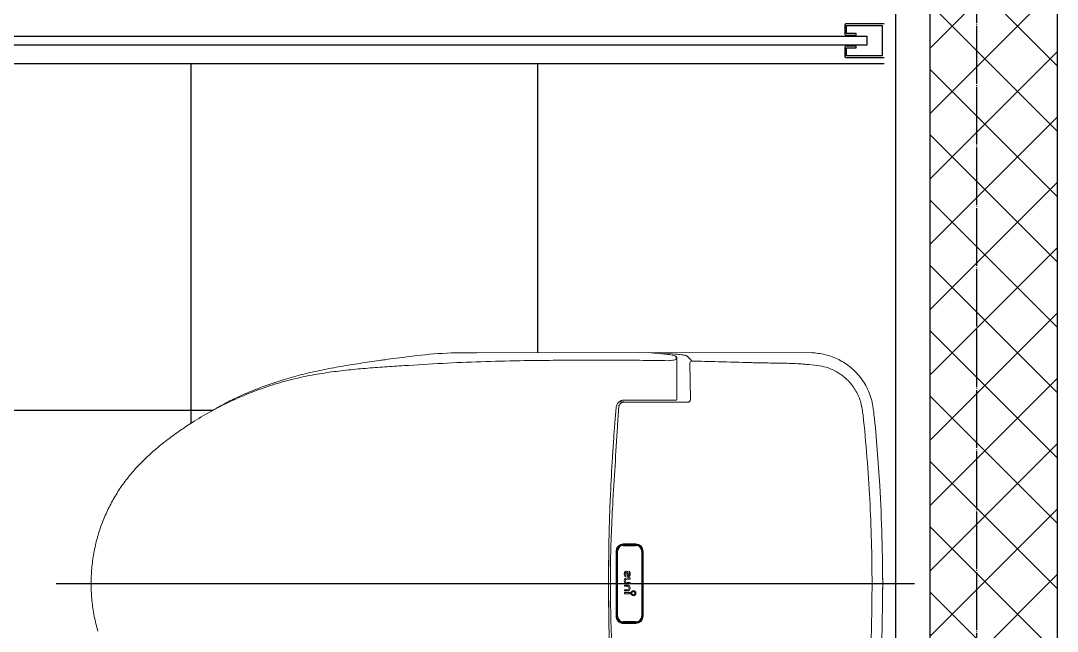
# Model space of a CAD drawing. Header units: millimetres. Extents: x 18456 to 179493, y -203649 to 469211.
# Drawn here: x 104751 to 105649, y 45860 to 46388 of the extents above; entities that cross this region are included whole.
import ezdxf

# ---------------------------------------------------------------- set-up
doc = ezdxf.new("R2010")
doc.units = ezdxf.units.MM
doc.linetypes.add('X-평면도(기본형)$0$CEN', pattern=[52.5, 50, -1, 0.5, -1])
for name, color, linetype, true_color in [('X-평면도(기본형)$0$40HAT', 9, 'Continuous', 0x808080), ('X-평면도(기본형)$0$CEN', 1, 'X-평면도(기본형)$0$CEN', 0xff0000), ('X-평면도(기본형)$0$FIN', 9, 'Continuous', 0x808080), ('X-평면도(기본형)$0$FUR', 6, 'Continuous', 0xff00ff), ('X-평면도(기본형)$0$TIL', 5, 'Continuous', 0x0000ff), ('X-평면도(기본형)$0$W2', 3, 'Continuous', 0x00ff00)]:
    doc.layers.add(name, color=color, linetype=linetype, true_color=true_color)

# ---------------------------------------------------------------- blocks, each defined once
blk = doc.blocks.new('X-평면도(기본형)$0$IW990')
at = {"layer": 'X-평면도(기본형)$0$FUR', "linetype": 'Continuous', "lineweight": 15}
for p, q in [((238356.32, 46380.14), (238645.63, 46380.22)), ((238528.57, 46376.91), (238528.88, 46376.38)), ((238529.37, 46374.33), (238529.37, 46375.88)), ((238529.37, 46375.88), (238529.38, 46339.67)), ((238540.72, 46371.43), (238541.04, 46339.38)), ((238476.83, 46332.8), (238476.83, 46332.81)), ((238482.16, 46338.99), (238482.23, 46338.99)), ((238482.23, 46338.99), (238483.79, 46339.16)), ((238529.38, 46339.67), (238529.38, 46339.67)), ((238470.26, 46195.03), (238470.38, 46206.28)), ((238470.46, 46206.27), (238470.33, 46195.03)), ((238470.18, 46182.04), (238470.16, 46180.17)), ((238470.16, 46180.17), (238470.16, 46181.86)), ((238470.18, 46178.31), (238470.16, 46180.17)), ((238470.16, 46180.17), (238470.16, 46178.48)), ((238470.27, 46165.31), (238470.39, 46154.07)), ((238470.47, 46154.07), (238470.34, 46165.32))]:
    blk.add_line(p, q, dxfattribs=at)
at = {"layer": 'X-평면도(기본형)$0$FUR'}
for p, q in [((238493.93, 46214.41), (238482.91, 46214.4)), ((238476.72, 46208.22), (238476.74, 46152.19)), ((238477.1, 46208.22), (238476.72, 46208.22)), ((238477.1, 46208.22), (238477.12, 46152.19)), ((238477.12, 46152.19), (238477.1, 46208.22)), ((238477.55, 46208.22), (238477.57, 46152.19)), ((238477.55, 46208.22), (238477.57, 46152.19)), ((238477.85, 46208.22), (238477.55, 46208.22)), ((238477.86, 46152.19), (238477.85, 46208.22)), ((238482.91, 46213.28), (238493.93, 46213.28)), ((238493.97, 46214.07), (238482.95, 46214.07)), ((238482.95, 46214.07), (238493.97, 46214.07)), ((238493.97, 46213.62), (238482.95, 46213.62)), ((238493.97, 46213.62), (238482.95, 46213.62)), ((238499, 46208.22), (238499.01, 46152.2)), ((238499.38, 46208.22), (238499, 46208.22)), ((238499.39, 46152.2), (238499.38, 46208.22)), ((238499.39, 46152.2), (238499.38, 46208.22)), ((238499.84, 46152.2), (238499.83, 46208.22)), ((238499.83, 46208.22), (238499.84, 46152.2)), ((238499.83, 46208.22), (238500.12, 46208.22)), ((238500.14, 46152.2), (238500.12, 46208.22)), ((238476.74, 46152.19), (238477.12, 46152.19)), ((238477.86, 46152.19), (238477.57, 46152.19)), ((238499.39, 46152.2), (238499.01, 46152.2)), ((238500.14, 46152.2), (238499.84, 46152.2)), ((238493.95, 46147.13), (238482.93, 46147.13)), ((238482.93, 46146), (238493.95, 46146.01)), ((238482.97, 46146.79), (238493.99, 46146.79)), ((238482.97, 46146.79), (238493.99, 46146.79)), ((238493.99, 46146.34), (238482.97, 46146.34)), ((238482.97, 46146.34), (238493.99, 46146.34))]:
    blk.add_line(p, q, dxfattribs=at)
at = {"layer": 'X-평면도(기본형)$0$FUR', "color": 1, "ltscale": 30, "true_color": 0xff0000}
blk.add_line((237991.89, 46180.28), (238734.95, 46180.28), dxfattribs=at)
at = {"layer": 'X-평면도(기본형)$0$FUR', "lineweight": 9}
for p, q in [((238483.94, 46171.36), (238483.94, 46172.47)), ((238483.94, 46172.47), (238488.85, 46172.47)), ((238488.85, 46171.37), (238483.94, 46171.36)), ((238488.85, 46172.47), (238488.85, 46171.37))]:
    blk.add_line(p, q, dxfattribs=at)
at = {"layer": 'X-평면도(기본형)$0$FUR', "linetype": 'Continuous', "lineweight": 15}
blk.add_lwpolyline([(238470.16, 46180.17), (238470.15, 46180.17), (238470.11, 46180.17), (238470.05, 46180.17), (238469.98, 46180.17), (238469.88, 46180.17), (238469.78, 46180.17), (238469.67, 46180.17), (238469.56, 46180.17)], dxfattribs=at)
for centre, radius, start, end in [((238542.24, 46371.38), 1.52, 91.29249, 178.14607), ((238528.89, 46339.67), 0.498, 270.01637, 0.01438)]:
    blk.add_arc(centre, radius, start, end, dxfattribs=at)
at = {"layer": 'X-평면도(기본형)$0$FUR'}
for centre, radius, start, end in [((238482.91, 46208.22), 6.19, 90.01637, 180.01637), ((238493.94, 46208.22), 6.19, 0.01637, 90.01637), ((238482.95, 46208.22), 5.85, 90.01637, 180.01637), ((238482.95, 46208.22), 5.85, 90.01637, 180.01637), ((238482.95, 46208.22), 5.4, 90.01637, 180.01637), ((238482.95, 46208.22), 5.4, 90.01637, 180.01637), ((238482.91, 46208.22), 5.06, 90.01637, 180.01637), ((238493.94, 46208.22), 5.06, 0.01637, 90.01637), ((238493.98, 46208.22), 5.85, 0.01637, 90.01637), ((238493.98, 46208.22), 5.85, 0.01637, 90.01637), ((238493.98, 46208.22), 5.4, 0.01637, 90.01637), ((238493.98, 46208.22), 5.4, 0.01637, 90.01637), ((238482.93, 46152.19), 6.19, 180.01637, 270.01637), ((238482.97, 46152.19), 5.85, 180.01637, 270.01637), ((238482.97, 46152.19), 5.85, 180.01637, 270.01637), ((238482.97, 46152.19), 5.4, 180.01637, 270.01637), ((238482.97, 46152.19), 5.4, 180.01637, 270.01637), ((238482.93, 46152.19), 5.06, 180.01637, 270.01637), ((238493.95, 46152.19), 5.06, 270.01637, 0.01637), ((238493.95, 46152.19), 6.19, 270.01637, 0.01637), ((238493.99, 46152.19), 5.4, 270.01637, 0.01637), ((238493.99, 46152.19), 5.85, 270.01637, 0.01637), ((238493.99, 46152.19), 5.85, 270.01637, 0.01637), ((238493.99, 46152.19), 5.4, 270.01637, 0.01637)]:
    blk.add_arc(centre, radius, start, end, dxfattribs=at)
at = {"layer": 'X-평면도(기본형)$0$FUR', "linetype": 'Continuous', "lineweight": 15}
for points, knots in [([(238148.71, 46341.48), (238153.12, 46343.46, 0), (238161.95, 46347.43, 0), (238175.57, 46352.5, 0), (238190.07, 46357.29, 0), (238205.53, 46361.55, 0), (238221.93, 46365.22, 0), (238238.46, 46368.3, 0), (238255.06, 46370.96, 0), (238267.82, 46372.83, 0), (238281.69, 46374.81, 0), (238299.93, 46377.2, 0), (238326.46, 46380.12, 0), (238346.36, 46380.13, 0), (238356.32, 46380.14, 0)], [0, 0, 0, 0, 0.0682173, 0.1364846, 0.2047249, 0.2836288, 0.3625896, 0.4416482, 0.5207491, 0.5997706, 0.6235152, 0.718497, 0.8592532, 1, 1, 1, 1]), ([(238505.22, 46380.18), (238507.26, 46380.02, 0), (238512.82, 46379.55, 0), (238518.17, 46378.99, 0), (238521.58, 46378.63, 0)], [0.7360237, 0.7360237, 0.7360237, 0.7360237, 0.831555, 1, 1, 1, 1]), ([(238532.21, 46378.52), (238531.43, 46378.6, 0), (238527.52, 46378.99, 0), (238521.44, 46379.56, 0), (238516.14, 46380.01, 0), (238513.97, 46380.18, 0)], [0, 0, 0, 0, 0.0818884, 0.4094436, 0.6360215, 0.6360215, 0.6360215, 0.6360215]), ([(238521.58, 46378.63), (238522.45, 46378.52, 0), (238524.21, 46378.3, 0), (238526.22, 46377.89, 0), (238527.78, 46377.43, 0), (238528.31, 46377.09, 0), (238528.57, 46376.91, 0)], [0, 0, 0, 0, 0.246429, 0.500051, 0.746502, 1, 1, 1, 1]), ([(238528.88, 46376.38), (238528.88, 46376.33, 0), (238528.88, 46376.08, 0), (238528.88, 46375.57, 0), (238528.88, 46375.09, 0), (238528.88, 46374.82, 0)], [0, 0, 0, 0, 0.099169, 0.495843, 1, 1, 1, 1]), ([(238528.95, 46376.72), (238529.07, 46376.61, 0), (238529.3, 46376.39, 0), (238529.34, 46376.05, 0), (238529.37, 46375.88, 0)], [0, 0, 0, 0, 0.48558, 1, 1, 1, 1]), ([(238538.36, 46377.07), (238538.28, 46377.13, 0), (238538.04, 46377.33, 0), (238537.31, 46377.64, 0), (238536.02, 46377.97, 0), (238534.33, 46378.28, 0), (238532.93, 46378.44, 0), (238532.21, 46378.52, 0)], [0, 0, 0, 0, 0.111376, 0.330422, 0.555707, 0.77467, 1, 1, 1, 1]), ([(238542.2, 46372.9), (238542.06, 46373.08, 0), (238541.33, 46373.94, 0), (238540.05, 46375.38, 0), (238538.91, 46376.51, 0), (238538.36, 46377.07, 0)], [0, 0, 0, 0, 0.113423, 0.567128, 1, 1, 1, 1]), ([(238707.62, 46175.48), (238707.48, 46190.43, 0), (238707.21, 46220.32, 0), (238705.37, 46260.49, 0), (238702.83, 46295.96, 0), (238700.96, 46318.81, 0), (238699.18, 46333.65, 0), (238697.7, 46340.45, 0), (238695.39, 46347.04, 0), (238692.14, 46353.25, 0), (238688.15, 46359.04, 0), (238683.63, 46364.09, 0), (238678.74, 46368.37, 0), (238673.62, 46371.94, 0), (238668.14, 46374.91, 0), (238662.35, 46377.23, 0), (238656.35, 46378.91, 0), (238650.73, 46379.75, 0), (238647.15, 46380.1, 0), (238645.63, 46380.22, 0)], [0, 0, 0, 0, 0.0952782, 0.1905564, 0.2562525, 0.3219487, 0.3367094, 0.3514838, 0.3661826, 0.3810752, 0.3960284, 0.4109212, 0.424131, 0.4373829, 0.4505928, 0.4638002, 0.4770496, 0.4902568, 0.4999552, 0.4999552, 0.4999552, 0.4999552]), ([(238522.21, 46373.25), (238513.85, 46373.36, 0), (238497.13, 46373.58, 0), (238472.06, 46373.72, 0), (238447.03, 46373.72, 0), (238422.1, 46373.57, 0), (238394.37, 46373.26, 0), (238363.91, 46372.57, 0), (238330.63, 46371.24, 0), (238302.91, 46369.57, 0), (238280.66, 46368.11, 0), (238263.91, 46366.97, 0), (238247.15, 46365.52, 0), (238230.42, 46363.58, 0), (238213.75, 46360.95, 0), (238196.51, 46357.27, 0), (238178.78, 46352.26, 0), (238160.69, 46345.85, 0), (238142.99, 46338.25, 0), (238125.81, 46329.52, 0), (238110.99, 46320.67, 0), (238098.31, 46312.19, 0), (238087.59, 46304.38, 0), (238077.28, 46296.02, 0), (238067.51, 46287.06, 0), (238058.59, 46277.64, 0), (238050.64, 46267.7, 0), (238043.71, 46257.32, 0), (238037.64, 46246.41, 0), (238032.59, 46235.02, 0), (238029.43, 46226.59, 0), (238028.25, 46221.91, 0), (238028.12, 46221.52, 0)], [0, 0, 0, 0, 0.045045, 0.090113, 0.135167, 0.180192, 0.2252, 0.286412, 0.347638, 0.408861, 0.439659, 0.470514, 0.501361, 0.532157, 0.562894, 0.593613, 0.628106, 0.662718, 0.697369, 0.73198, 0.766473, 0.790174, 0.813941, 0.837696, 0.861396, 0.885041, 0.907276, 0.929591, 0.951906, 0.974141, 0.996378, 1, 1, 1, 1]), ([(238528.88, 46374.82), (238528.77, 46374.64, 0), (238528.55, 46374.28, 0), (238526.85, 46373.78, 0), (238524.62, 46373.43, 0), (238522.9, 46373.3, 0), (238522.21, 46373.25, 0)], [0, 0, 0, 0, 0.273347, 0.546758, 0.817329, 1, 1, 1, 1]), ([(238529.37, 46374.33), (238529.38, 46371.32, 0), (238529.38, 46365.54, 0), (238529.38, 46357.02, 0), (238529.38, 46348.47, 0), (238529.38, 46342.71, 0), (238529.38, 46339.67, 0)], [0, 0, 0, 0, 0.259955, 0.500103, 0.737095, 1, 1, 1, 1]), ([(238606.59, 46371.27), (238602.34, 46371.35, 0), (238588.46, 46371.63, 0), (238566.99, 46372.39, 0), (238549.79, 46372.75, 0), (238542.2, 46372.9, 0)], [0, 0, 0, 0, 0.197592, 0.645954, 1, 1, 1, 1]), ([(238641.54, 46370.04), (238640.2, 46370.17, 0), (238634.04, 46370.76, 0), (238622.98, 46371.01, 0), (238612.66, 46371.14, 0), (238607.2, 46371.26, 0), (238606.59, 46371.27, 0)], [0, 0, 0, 0, 0.115482, 0.531369, 0.947807, 1, 1, 1, 1]), ([(238698.33, 46180.24), (238698.23, 46192.42, 0), (238698.03, 46216.78, 0), (238696.52, 46253.29, 0), (238694.02, 46289.73, 0), (238691.77, 46315.81, 0), (238689.85, 46331.51, 0), (238688.72, 46336.84, 0), (238686.97, 46342.03, 0), (238684.5, 46346.94, 0), (238681.46, 46351.55, 0), (238677.44, 46356.29, 0), (238672.21, 46360.85, 0), (238665.69, 46364.86, 0), (238658.55, 46367.73, 0), (238650.08, 46369.43, 0), (238644.03, 46369.82, 0), (238641.54, 46370.04, 0)], [0, 0, 0, 0, 0.165801, 0.331607, 0.497398, 0.663183, 0.687934, 0.712702, 0.737346, 0.762467, 0.787683, 0.812808, 0.847589, 0.88237, 0.917375, 0.952378, 1, 1, 1, 1]), ([(238127.1, 46329.94), (238130.07, 46331.7, 0), (238137.1, 46335.87, 0), (238144.46, 46339.42, 0), (238148.71, 46341.48, 0)], [0, 0, 0, 0, 0.421945, 1, 1, 1, 1]), ([(238470.63, 46220.9), (238470.63, 46221.23, 0), (238470.67, 46222.89, 0), (238470.85, 46229.87, 0), (238471.21, 46241.82, 0), (238472.06, 46263.07, 0), (238473.2, 46284.29, 0), (238474.87, 46309.31, 0), (238476.07, 46323.69, 0), (238476.83, 46332.8, 0)], [0, 0, 0, 0, 0.008884, 0.044422, 0.186575, 0.328729, 0.613054, 0.755208, 1, 1, 1, 1]), ([(238478.97, 46332.95), (238478.64, 46327.33, 0), (238477.64, 46310.48, 0), (238475.8, 46282.36, 0), (238473.82, 46250.66, 0), (238472.43, 46221, 0), (238471.87, 46198.19, 0), (238471.76, 46184.58, 0), (238471.75, 46180.17, 0)], [0, 0, 0, 0, 0.0552666, 0.1658888, 0.2765103, 0.3666384, 0.4567946, 0.5000016, 0.5000016, 0.5000016, 0.5000016]), ([(238476.83, 46332.81), (238476.87, 46333.13, 0), (238477.01, 46334.12, 0), (238477.69, 46335.8, 0), (238479.12, 46337.55, 0), (238480.76, 46338.58, 0), (238481.83, 46338.89, 0), (238482.16, 46338.99, 0)], [0, 0, 0, 0, 0.113811, 0.345518, 0.613165, 0.880162, 1, 1, 1, 1]), ([(238484.3, 46337.46), (238483.52, 46337.37, 0), (238482.13, 46337.22, 0), (238480.51, 46336.17, 0), (238479.47, 46334.89, 0), (238479.05, 46333.76, 0), (238478.99, 46333.1, 0), (238478.97, 46332.95, 0)], [0, 0, 0, 0, 0.3042149, 0.5391397, 0.7379162, 0.9427692, 1, 1, 1, 1]), ([(238484.3, 46337.46), (238483.65, 46337.48, 0), (238482.59, 46337.52, 0), (238480.96, 46337.56, 0), (238479.88, 46337.57, 0), (238479.41, 46337.58, 0)], [0, 0, 0, 0, 0.480134, 0.775628, 1, 1, 1, 1]), ([(238483.79, 46339.16), (238489.6, 46339.16, 0), (238501.21, 46339.17, 0), (238512.86, 46339.17, 0), (238518.68, 46339.17, 0)], [0, 0, 0, 0, 0.499902, 1, 1, 1, 1]), ([(238539, 46337.39), (238529.87, 46337.4, 0), (238511.61, 46337.42, 0), (238493.41, 46337.45, 0), (238484.3, 46337.46, 0)], [0, 0, 0, 0, 0.4999236, 1, 1, 1, 1]), ([(238518.68, 46339.17), (238519.75, 46339.17, 0), (238521.88, 46339.17, 0), (238524.83, 46339.17, 0), (238527.14, 46339.18, 0), (238528.62, 46339.18, 0), (238528.8, 46339.18, 0), (238528.89, 46339.18, 0)], [0, 0, 0, 0, 0.20342, 0.4068306, 0.6105684, 0.8151346, 1, 1, 1, 1]), ([(238528.89, 46339.18), (238528.95, 46339.18, 0), (238529.08, 46339.2, 0), (238529.25, 46339.31, 0), (238529.36, 46339.48, 0), (238529.38, 46339.61, 0), (238529.38, 46339.67, 0)], [0, 0, 0, 0, 0.2499993, 0.5, 0.7500007, 1, 1, 1, 1]), ([(238541.04, 46339.38), (238541.04, 46339.23, 0), (238541.02, 46338.87, 0), (238540.79, 46338.31, 0), (238540.33, 46337.8, 0), (238539.7, 46337.45, 0), (238539.24, 46337.41, 0), (238539, 46337.39, 0)], [0, 0, 0, 0, 0.135907, 0.34197, 0.554556, 0.775331, 1, 1, 1, 1]), ([(238022.2, 46180.29), (238022.24, 46182.47, 0), (238022.32, 46186.81, 0), (238022.76, 46193.39, 0), (238023.5, 46200.04, 0), (238024.56, 46206.75, 0), (238025.95, 46213.41, 0), (238027.14, 46218.34, 0), (238027.96, 46221.01, 0), (238028.12, 46221.52, 0)], [0, 0, 0, 0, 0.15677, 0.311274, 0.473781, 0.636377, 0.799122, 0.962022, 1, 1, 1, 1]), ([(238470.38, 46206.28), (238470.39, 46207.85, 0), (238470.43, 46212.73, 0), (238470.55, 46217.6, 0), (238470.63, 46220.9, 0)], [0, 0, 0, 0, 0.323794, 1, 1, 1, 1]), ([(238470.16, 46181.86), (238470.16, 46183.27, 0), (238470.16, 46187.65, 0), (238470.22, 46192.04, 0), (238470.26, 46195.03, 0)], [0, 0, 0, 0, 0.319494, 1, 1, 1, 1]), ([(238022.2, 46180.28), (238022.24, 46178.1, 0), (238022.33, 46173.77, 0), (238022.77, 46167.18, 0), (238023.51, 46160.54, 0), (238024.57, 46153.82, 0), (238025.96, 46147.17, 0), (238027.16, 46142.24, 0), (238027.98, 46139.57, 0), (238028.14, 46139.06, 0)], [0, 0, 0, 0, 0.15677, 0.311274, 0.473781, 0.636377, 0.799122, 0.962022, 1, 1, 1, 1]), ([(238470.16, 46178.48), (238470.16, 46177.08, 0), (238470.17, 46172.69, 0), (238470.23, 46168.3, 0), (238470.27, 46165.31, 0)], [0, 0, 0, 0, 0.319494, 1, 1, 1, 1]), ([(238479.06, 46027.4), (238478.72, 46033.01, 0), (238477.72, 46049.87, 0), (238475.86, 46077.99, 0), (238473.86, 46109.69, 0), (238472.46, 46139.35, 0), (238471.88, 46162.15, 0), (238471.76, 46175.76, 0), (238471.75, 46180.17, 0)], [0, 0, 0, 0, 0.0552666, 0.1658888, 0.2765103, 0.3666384, 0.4567946, 0.5000016, 0.5000016, 0.5000016, 0.5000016]), ([(238698.33, 46180.24), (238698.24, 46168.05, 0), (238698.05, 46143.69, 0), (238696.56, 46107.18, 0), (238694.08, 46070.74, 0), (238691.85, 46044.66, 0), (238689.94, 46028.96, 0), (238688.81, 46023.62, 0), (238687.06, 46018.43, 0), (238684.59, 46013.53, 0), (238681.56, 46008.92, 0), (238677.54, 46004.18, 0), (238672.32, 45999.61, 0), (238665.8, 45995.6, 0), (238658.66, 45992.72, 0), (238650.19, 45991.01, 0), (238644.14, 45990.62, 0), (238641.65, 45990.4, 0)], [0, 0, 0, 0, 0.165801, 0.331607, 0.497398, 0.663183, 0.687934, 0.712702, 0.737346, 0.762467, 0.787683, 0.812808, 0.847589, 0.88237, 0.917375, 0.952378, 1, 1, 1, 1]), ([(238707.61, 46184.99), (238707.49, 46170.05, 0), (238707.24, 46140.15, 0), (238705.42, 46099.98, 0), (238702.9, 46064.51, 0), (238701.04, 46041.66, 0), (238699.27, 46026.82, 0), (238697.79, 46020.02, 0), (238695.48, 46013.43, 0), (238692.24, 46007.22, 0), (238688.25, 46001.42, 0), (238683.74, 45996.37, 0), (238678.85, 45992.09, 0), (238673.73, 45988.52, 0), (238668.25, 45985.54, 0), (238662.47, 45983.22, 0), (238656.46, 45981.53, 0), (238650.84, 45980.7, 0), (238647.26, 45980.34, 0), (238645.75, 45980.22, 0)], [0, 0, 0, 0, 0.0952782, 0.1905564, 0.2562525, 0.3219487, 0.3367094, 0.3514838, 0.3661826, 0.3810752, 0.3960284, 0.4109212, 0.424131, 0.4373829, 0.4505928, 0.4638002, 0.4770496, 0.4902568, 0.4999552, 0.4999552, 0.4999552, 0.4999552]), ([(238470.39, 46154.07), (238470.41, 46152.49, 0), (238470.45, 46147.61, 0), (238470.57, 46142.74, 0), (238470.65, 46139.44, 0)], [0, 0, 0, 0, 0.323794, 1, 1, 1, 1]), ([(238470.65, 46139.44), (238470.66, 46139.11, 0), (238470.7, 46137.45, 0), (238470.88, 46130.48, 0), (238471.25, 46118.52, 0), (238472.11, 46097.28, 0), (238473.26, 46076.06, 0), (238474.94, 46051.04, 0), (238476.15, 46036.65, 0), (238476.92, 46027.55, 0)], [0, 0, 0, 0, 0.008884, 0.044422, 0.186575, 0.328729, 0.613054, 0.755208, 1, 1, 1, 1])]:
    blk.add_open_spline(points, degree=3, knots=knots, dxfattribs=at)
at = {"layer": 'X-평면도(기본형)$0$FUR'}
for points in [[(238482.95, 46214.07), (238482.91, 46214.07), (238482.91, 46214.4)], [(238493.97, 46214.07), (238493.93, 46214.07), (238493.93, 46214.41)], [(238482.91, 46213.28), (238482.91, 46213.62), (238482.95, 46213.62)], [(238493.93, 46213.28), (238493.93, 46213.62), (238493.97, 46213.62)], [(238482.97, 46146.79), (238482.93, 46146.79), (238482.93, 46147.13)], [(238482.93, 46146), (238482.93, 46146.34), (238482.97, 46146.34)], [(238493.99, 46146.79), (238493.95, 46146.79), (238493.95, 46147.13)], [(238493.95, 46146.01), (238493.95, 46146.34), (238493.99, 46146.34)]]:
    blk.add_rational_spline(points, [1, 0.707106781187, 1], degree=2, dxfattribs=at)
at = {"layer": 'X-평면도(기본형)$0$FUR', "lineweight": 9}
for points, knots in [([(238486.57, 46190.37), (238486.18, 46191.1, 0), (238485.26, 46191.32, 0), (238484.61, 46190.76, 0), (238484, 46190.25, 0), (238483.85, 46189.47, 0), (238483.85, 46188.56, 0), (238483.85, 46187.65, 0), (238484.23, 46186.66, 0), (238484.56, 46186.24, 0), (238484.56, 46186.24, 0), (238485.28, 46186.67, 0), (238485.28, 46186.67, 0), (238484.58, 46187.75, 0), (238484.64, 46188.93, 0), (238484.83, 46189.49, 0), (238485.03, 46190.05, 0), (238485.55, 46190.1, 0), (238485.79, 46189.73, 0), (238486.04, 46189.37, 0), (238486.07, 46188.61, 0), (238486.16, 46187.74, 0), (238486.26, 46186.86, 0), (238486.72, 46186.18, 0), (238487.49, 46186.2, 0), (238488.42, 46186.23, 0), (238489.02, 46187.25, 0), (238489.02, 46188.52, 0), (238489.02, 46189.61, 0), (238488.74, 46190.46, 0), (238488.4, 46190.95, 0), (238488.4, 46190.95, 0), (238487.68, 46190.53, 0), (238487.68, 46190.53, 0), (238487.92, 46190.16, 0), (238488.19, 46189.39, 0), (238488.2, 46188.71, 0), (238488.2, 46188.07, 0), (238488.03, 46187.29, 0), (238487.59, 46187.28, 0), (238487.17, 46187.27, 0), (238487.08, 46187.84, 0), (238487.04, 46188.43, 0), (238487.02, 46188.69, 0), (238486.98, 46189, 0), (238486.93, 46189.27, 0), (238486.88, 46189.6, 0), (238486.73, 46190.07, 0), (238486.57, 46190.37)], [0, 0, 0, 0, 1, 1, 1, 2, 2, 2, 3, 3, 3, 4, 4, 4, 5, 5, 5, 6, 6, 6, 7, 7, 7, 8, 8, 8, 9, 9, 9, 10, 10, 10, 11, 11, 11, 12, 12, 12, 13, 13, 13, 14, 14, 14, 15, 15, 15, 16, 16, 16, 16]), ([(238483.85, 46182.66), (238483.85, 46184.39, 0), (238484.84, 46185.21, 0), (238486.36, 46185.22, 0), (238486.36, 46185.22, 0), (238488.85, 46185.22, 0), (238488.85, 46185.22, 0), (238488.85, 46185.22, 0), (238488.85, 46184.17, 0), (238488.85, 46184.17, 0), (238488.85, 46184.17, 0), (238486.25, 46184.17, 0), (238486.25, 46184.17, 0), (238485.47, 46184.17, 0), (238484.79, 46183.67, 0), (238484.79, 46182.66, 0), (238484.79, 46181.66, 0), (238485.47, 46181.16, 0), (238486.25, 46181.16, 0), (238486.25, 46181.16, 0), (238488.85, 46181.16, 0), (238488.85, 46181.16, 0), (238488.85, 46181.16, 0), (238488.85, 46180.11, 0), (238488.85, 46180.11, 0), (238488.85, 46180.11, 0), (238486.36, 46180.11, 0), (238486.36, 46180.11, 0), (238484.84, 46180.11, 0), (238483.85, 46180.93, 0), (238483.85, 46182.66)], [0, 0, 0, 0, 1, 1, 1, 2, 2, 2, 3, 3, 3, 4, 4, 4, 5, 5, 5, 6, 6, 6, 7, 7, 7, 8, 8, 8, 9, 9, 9, 10, 10, 10, 10]), ([(238488.94, 46176.42), (238488.94, 46178.15, 0), (238487.95, 46178.97, 0), (238486.42, 46178.97, 0), (238486.42, 46178.97, 0), (238483.94, 46178.97, 0), (238483.94, 46178.97, 0), (238483.94, 46178.97, 0), (238483.94, 46177.92, 0), (238483.94, 46177.92, 0), (238483.94, 46177.92, 0), (238486.53, 46177.92, 0), (238486.53, 46177.92, 0), (238487.32, 46177.92, 0), (238488, 46177.42, 0), (238488, 46176.42, 0), (238488, 46175.41, 0), (238487.32, 46174.92, 0), (238486.53, 46174.92, 0), (238486.53, 46174.92, 0), (238483.94, 46174.91, 0), (238483.94, 46174.91, 0), (238483.94, 46174.91, 0), (238483.94, 46173.86, 0), (238483.94, 46173.86, 0), (238483.94, 46173.86, 0), (238486.42, 46173.86, 0), (238486.42, 46173.86, 0), (238487.95, 46173.87, 0), (238488.94, 46174.69, 0), (238488.94, 46176.42)], [0, 0, 0, 0, 1, 1, 1, 2, 2, 2, 3, 3, 3, 4, 4, 4, 5, 5, 5, 6, 6, 6, 7, 7, 7, 8, 8, 8, 9, 9, 9, 10, 10, 10, 10]), ([(238493.9, 46171.96), (238493.9, 46170.77, 0), (238492.94, 46169.81, 0), (238491.76, 46169.81, 0), (238490.57, 46169.81, 0), (238489.61, 46170.77, 0), (238489.61, 46171.96, 0), (238489.61, 46173.14, 0), (238490.57, 46174.1, 0), (238491.76, 46174.1, 0), (238492.94, 46174.1, 0), (238493.9, 46173.14, 0), (238493.9, 46171.96)], [0, 0, 0, 0, 1, 1, 1, 2, 2, 2, 3, 3, 3, 4, 4, 4, 4]), ([(238490.39, 46171.96), (238490.39, 46171.2, 0), (238491, 46170.59, 0), (238491.76, 46170.59, 0), (238492.51, 46170.59, 0), (238493.12, 46171.2, 0), (238493.12, 46171.96, 0), (238493.12, 46172.71, 0), (238492.51, 46173.32, 0), (238491.76, 46173.32, 0), (238491, 46173.32, 0), (238490.39, 46172.71, 0), (238490.39, 46171.96)], [0, 0, 0, 0, 1, 1, 1, 2, 2, 2, 3, 3, 3, 4, 4, 4, 4])]:
    blk.add_open_spline(points, degree=3, knots=knots, dxfattribs=at)

msp = doc.modelspace()

# ---------------------------------------------------------------- hatches: boundary and pattern name
at = {"layer": 'X-평면도(기본형)$0$40HAT'}
h = msp.add_hatch(dxfattribs=at)
h.set_pattern_fill('H3', color=256, scale=40, style=0, pattern_type=2)
h.set_pattern_definition([(315, (-346622.983, -110113.196), (28.2842712, 28.2842712), []), (45, (-346622.983, -110113.196), (-28.2842712, 28.2842712), [])])
h.paths.add_polyline_path([(104208.63, 47291.08), (104208.63, 47381.08), (105538.63, 47381.08), (105538.63, 47431.08), (105648.63, 47431.08), (105648.63, 45201.08), (104968.63, 45201.08), (104968.63, 45321.08), (104308.63, 45321.08), (104308.63, 45411.08), (105538.63, 45411.08), (105538.63, 47291.08), (104208.63, 47291.08)], flags=0)

# ---------------------------------------------------------------- linework, layer by layer
at = {"layer": 'X-평면도(기본형)$0$CEN'}
msp.add_line((105578.63, 50846.08), (105578.63, 45091.08), dxfattribs=at)
at = {"layer": 'X-평면도(기본형)$0$FIN'}
msp.add_line((105508.63, 47261.08), (105508.63, 45441.08), dxfattribs=at)
at = {"layer": 'X-평면도(기본형)$0$FUR', "color": 8, "true_color": 0x808080}
for p, q in [((105498.63, 46385.58), (105465.63, 46385.58)), ((105464.63, 46384.58), (105464.63, 46376.83)), ((105465.63, 46375.83), (105474.63, 46375.83)), ((105466.13, 46377.33), (105466.13, 46384.08)), ((105474.63, 46377.33), (105466.13, 46377.33)), ((105474.63, 46375.83), (105474.63, 46377.33)), ((105464.63, 46365.33), (105464.63, 46357.58)), ((105474.63, 46366.33), (105465.63, 46366.33)), ((105466.13, 46364.83), (105474.63, 46364.83)), ((105466.13, 46358.08), (105466.13, 46364.83)), ((105474.63, 46364.83), (105474.63, 46366.33)), ((105465.63, 46356.58), (105498.63, 46356.58))]:
    msp.add_line(p, q, dxfattribs=at)
at = {"layer": 'X-평면도(기본형)$0$FUR', "color": 4, "ltscale": 3, "true_color": 0x00ffff}
msp.add_line((105498.63, 46351.08), (104298.63, 46351.08), dxfattribs=at)
at = {"layer": 'X-평면도(기본형)$0$FUR', "color": 8, "true_color": 0x808080}
msp.add_lwpolyline([(105466.13, 46384.08), (105497.13, 46384.08), (105497.13, 46358.08), (105466.13, 46358.08)], dxfattribs=at)
msp.add_lwpolyline([(105483.63, 46367.08), (104322.63, 46367.08), (104322.63, 46375.08), (105483.63, 46375.08)], close=True, dxfattribs=at)
for centre, start, end in [((105465.63, 46384.58), 90, 180), ((105465.63, 46376.83), 180, 270), ((105465.63, 46365.33), 90, 180), ((105465.63, 46357.58), 180, 270)]:
    msp.add_arc(centre, 1, start, end, dxfattribs=at)
at = {"layer": 'X-평면도(기본형)$0$TIL'}
for p, q in [((104898.63, 46351.08), (104898.63, 46039.83)), ((105198.63, 46351.08), (105198.63, 46101.13)), ((103298.63, 46051.08), (104917.6, 46051.08))]:
    msp.add_line(p, q, dxfattribs=at)
at = {"layer": 'X-평면도(기본형)$0$W2'}
for p, q in [((105648.63, 47431.08), (105648.63, 45201.08)), ((105538.63, 45411.08), (105538.63, 47291.08))]:
    msp.add_line(p, q, dxfattribs=at)

# ---------------------------------------------------------------- block references
at = {"layer": 'X-평면도(기본형)$0$FUR'}
msp.add_blockref('X-평면도(기본형)$0$IW990', (-133210.05, -279.2), dxfattribs=at)

doc.saveas('drawing.dxf')
